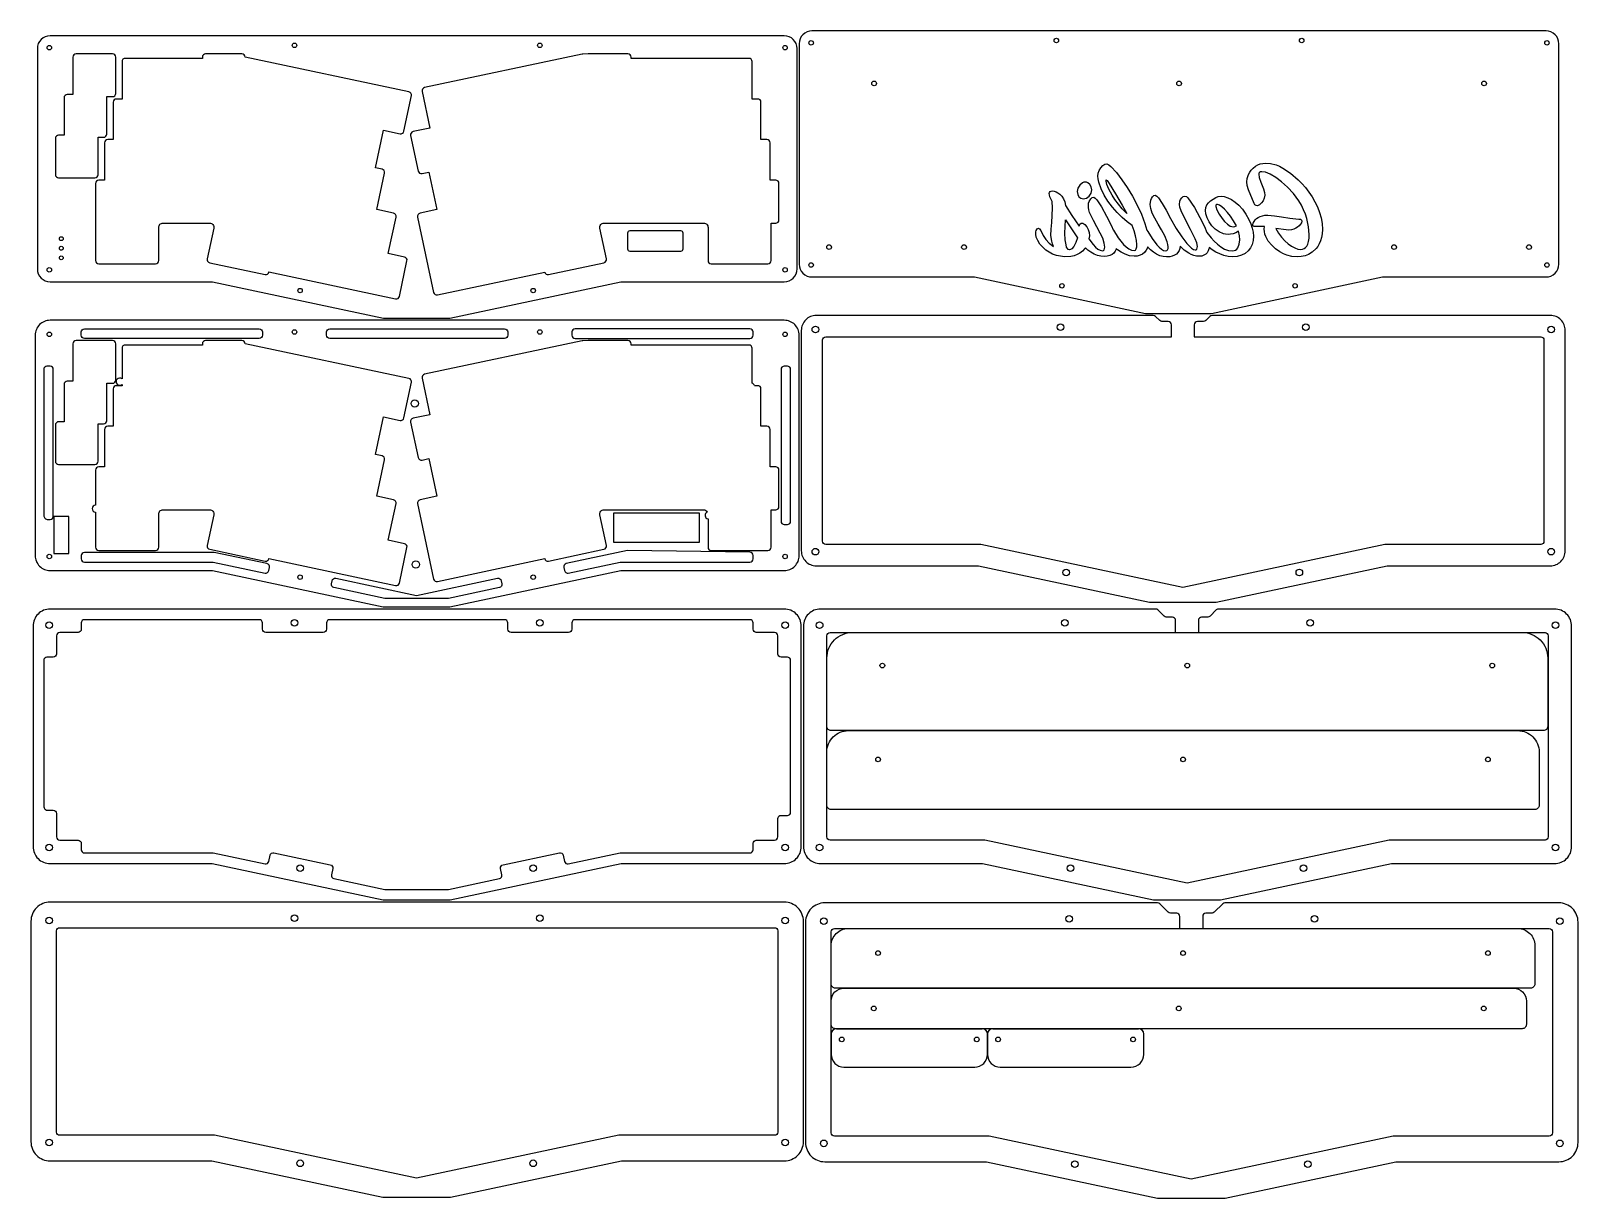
# Model space of a CAD drawing. Extents: x 63 to 788, y 467 to 1014.
import ezdxf

# ---------------------------------------------------------------- set-up
doc = ezdxf.new("R2010")
doc.units = 0
doc.layers.get('0').update_dxf_attribs({"linetype": 'CONTINUOUS'})
doc.layers.add('LAYER_1', color=7, linetype='CONTINUOUS')

msp = doc.modelspace()

# ---------------------------------------------------------------- linework, layer by layer
at = {"color": 1, "linetype": 'CONTINUOUS'}
for p, q in [((599.57, 732.47), (599.57, 738.14)), ((438.05, 544.21), (438.05, 534.71)), ((440.55, 546.71), (508.85, 546.71)), ((511.35, 544.21), (511.35, 534.71)), ((511.35, 534.71), (511.35, 544.21)), ((513.85, 546.71), (582.15, 546.71)), ((584.65, 534.71), (584.65, 544.21)), ((444.05, 528.71), (505.35, 528.71)), ((517.35, 528.71), (578.65, 528.71))]:
    msp.add_line(p, q, dxfattribs=at)
for points in [[(71.81, 1012.22, 0.414214), (65.81, 1006.22), (65.81, 1001.72), (65.81, 907.38), (65.81, 902.88, 0.414214), (71.81, 896.88), (76.31, 896.88), (148.01, 896.88), (228.16, 879.84), (243.68, 879.84), (259.21, 879.84), (339.36, 896.88), (411.55, 896.88), (416.05, 896.88, 0.414214), (422.05, 902.88), (422.05, 907.38), (422.05, 1006.22, 0.414214), (416.05, 1012.22), (249.03, 1012.22), (238.33, 1012.22), (76.31, 1012.22)], [(429.05, 1014.47, 0.414214), (423.05, 1008.47), (423.05, 1003.97), (423.05, 909.63), (423.05, 905.13, 0.414214), (429.05, 899.13), (433.55, 899.13), (505.25, 899.13), (585.4, 882.09), (600.92, 882.09), (616.45, 882.09), (696.6, 899.13), (768.79, 899.13), (773.29, 899.13, 0.414214), (779.29, 905.13), (779.29, 909.63), (779.29, 1008.47, 0.414214), (773.29, 1014.47), (606.27, 1014.47), (595.57, 1014.47), (433.55, 1014.47)], [(98.41, 966.14), (98.41, 983.69), (101.07, 983.69, 0.414214), (102.57, 985.19), (102.57, 1002.25, 0.414214), (101.07, 1003.75), (84.01, 1003.75, 0.414214), (82.51, 1002.25), (82.51, 984.7), (79.85, 984.7, 0.414214), (78.35, 983.2), (78.35, 965.65), (75.78, 965.65, 0.414214), (74.28, 964.15), (74.28, 947.09, 0.414214), (75.78, 945.59), (92.84, 945.59, 0.414214), (94.34, 947.09), (94.34, 964.64), (96.91, 964.64, 0.414214)], [(240.08, 985.92), (163.28, 1002.24), (163.28, 1002.25, 0.414214), (161.78, 1003.75), (144.72, 1003.75, 0.414214), (143.22, 1002.25), (143.22, 1001.61), (107.03, 1001.61, 0.414214), (105.53, 1000.11), (105.53, 982.56), (102.87, 982.56, 0.414214), (101.37, 981.06), (101.37, 963.51), (98.8, 963.51, 0.414214), (97.3, 962.01), (97.3, 944.46), (94.63, 944.46, 0.414214), (93.13, 942.96), (93.13, 906.85, 0.414214), (94.63, 905.35), (121.23, 905.35, 0.414214), (122.73, 906.85), (122.73, 922.4, -0.414214), (124.73, 924.4), (146.57, 924.4, -0.476976), (148.53, 921.99), (145.47, 907.61, 0.414214), (146.63, 905.83), (172.63, 900.31, 0.414214), (174.41, 901.46), (174.41, 901.47), (233.82, 888.84, 0.414214), (235.6, 889.99), (239.15, 906.68, 0.414214), (237.99, 908.46), (230.36, 910.08), (234.01, 927.25, 0.414214), (232.85, 929.03), (225.01, 930.7), (228.66, 947.86, 0.414214), (227.5, 949.64), (224.31, 950.32), (228.06, 967.97), (235.91, 966.3, 0.414214), (237.69, 967.45), (241.24, 984.14, 0.414214)], [(331.51, 905.83, 0.414214), (332.66, 907.61), (329.61, 921.99, -0.476976), (331.56, 924.4), (378.31, 924.4, -0.414214), (380.31, 922.4), (380.31, 906.8, 0.414214), (381.81, 905.3), (408.41, 905.3, 0.414214), (409.91, 906.8), (409.91, 924.4), (412.08, 924.4, 0.414214), (413.58, 925.9), (413.58, 942.96, 0.414214), (412.08, 944.46), (409.4, 944.46), (409.4, 962.01, 0.414214), (407.9, 963.51), (405.14, 963.51), (405.14, 981.06, 0.414214), (403.64, 982.56), (400.97, 982.56), (400.97, 1000.11, 0.414214), (399.47, 1001.61), (344.24, 1001.61), (344.24, 1002.25, 0.414214), (342.74, 1003.75), (324.21, 1003.75, 0.010008), (324.15, 1003.75), (321.56, 1003.65, 0.042377), (321.31, 1003.61), (247.37, 987.9, 0.414214), (246.22, 986.12), (249.87, 968.95), (242.02, 967.28, 0.414214), (240.87, 965.5), (244.42, 948.81, 0.414214), (246.19, 947.66), (249.39, 948.34), (253.14, 930.7), (245.28, 929.03, 0.414214), (244.13, 927.25), (251.64, 891.92, 0.414214), (253.42, 890.76), (303.73, 901.46, 0.413431), (305.51, 900.31)], [(71.81, 878.84, 0.414214), (64.81, 871.84), (64.81, 867.34), (64.81, 773), (64.81, 768.5, 0.414214), (71.81, 761.5), (76.31, 761.5), (147.9, 761.5), (228.05, 744.47), (243.68, 744.47), (259.31, 744.47), (339.46, 761.5), (411.55, 761.5), (416.05, 761.5, 0.414214), (423.05, 768.5), (423.05, 773), (423.05, 871.84, 0.414214), (416.05, 878.84), (249.03, 878.84), (238.33, 878.84), (76.31, 878.84)], [(596.07, 878.27), (593.19, 878.27, -0.198912), (592.13, 878.71), (590.18, 880.65, 0.198912), (589.12, 881.09), (435.55, 881.09), (431.05, 881.09, 0.414214), (424.05, 874.09), (424.05, 869.59), (424.05, 775.25), (424.05, 770.75, 0.414214), (431.05, 763.75), (435.55, 763.75), (507.14, 763.75), (587.29, 746.72), (602.92, 746.72), (618.55, 746.72), (698.7, 763.75), (770.79, 763.75), (775.29, 763.75, 0.414214), (782.29, 770.75), (782.29, 775.25), (782.29, 874.09, 0.414214), (775.29, 881.09), (616.72, 881.09, 0.198912), (615.66, 880.65), (613.71, 878.71, -0.198912), (612.65, 878.27), (609.77, 878.27, 0.414214), (608.27, 876.77), (608.27, 871.09), (770.79, 871.09, -0.414214), (772.29, 869.59), (772.29, 775.25, -0.414214), (770.79, 773.75), (697.65, 773.75), (602.92, 753.62), (508.19, 773.75), (435.55, 773.75, -0.414214), (434.05, 775.25), (434.05, 869.59, -0.414214), (435.55, 871.09), (597.57, 871.09), (597.57, 876.77, 0.414214)], [(171.41, 871.84, -0.414214), (169.91, 870.34), (87.91, 870.34, -0.414214), (86.41, 871.84), (86.41, 873.34, -0.414214), (87.91, 874.84), (169.91, 874.84, -0.414214), (171.41, 873.34)], [(286.45, 871.84, -0.414214), (284.95, 870.34), (202.91, 870.34, -0.414214), (201.41, 871.84), (201.41, 873.34, -0.414214), (202.91, 874.84), (284.95, 874.84, -0.414214), (286.45, 873.34)], [(401.45, 873.34, 0.414214), (399.95, 874.84), (317.95, 874.84, 0.414214), (316.45, 873.34), (316.45, 871.84, 0.414214), (317.95, 870.34), (399.95, 870.34, 0.414214), (401.45, 871.84)], [(98.41, 831.76), (98.41, 849.31), (101.07, 849.31, 0.414214), (102.57, 850.81), (102.57, 867.87, 0.414214), (101.07, 869.37), (84.01, 869.37, 0.414214), (82.51, 867.87), (82.51, 850.32), (79.85, 850.32, 0.414214), (78.35, 848.82), (78.35, 831.27), (75.78, 831.27, 0.414214), (74.28, 829.77), (74.28, 812.71, 0.414214), (75.78, 811.21), (92.84, 811.21, 0.414214), (94.34, 812.71), (94.34, 830.26), (96.91, 830.26, 0.414214)], [(70.31, 857.25, 0.414214), (68.81, 855.75), (68.81, 787.47, 0.414214), (70.81, 785.47), (71.81, 785.47, 0.414214), (73.31, 786.97), (73.31, 855.75, 0.414214), (71.81, 857.25)], [(417.55, 783.1, 0.414214), (419.05, 784.6), (419.05, 855.75, 0.414214), (417.55, 857.25), (416.05, 857.25, 0.414214), (414.55, 855.75), (414.55, 784.6, 0.414214), (416.05, 783.1)], [(87.91, 765.5), (148.32, 765.5), (172.57, 760.35, 0.414214), (174.35, 761.51), (174.66, 762.97, 0.414214), (173.5, 764.75), (148.79, 770), (87.91, 770, 0.414214), (86.41, 768.5), (86.41, 767, 0.414214)], [(314.8, 760.35), (339.04, 765.5), (399.95, 765.5, 0.414214), (401.45, 767), (401.45, 768.55, 0.410067), (399.97, 770.05), (342.6, 770.86), (313.86, 764.75, 0.414214), (312.71, 762.97), (313.02, 761.51, 0.414214)], [(203.69, 755.27), (204, 756.74, -0.414214), (205.78, 757.89), (243.68, 749.84), (281.58, 757.89, -0.414214), (283.36, 756.74), (283.68, 755.27, -0.414214), (282.52, 753.49), (258.58, 748.4), (228.78, 748.4), (204.84, 753.49, -0.414214)], [(71.81, 743.47, 0.414214), (63.81, 735.47), (63.81, 730.97), (63.81, 636.63), (63.81, 632.13, 0.414214), (71.81, 624.13), (76.31, 624.13), (147.8, 624.13), (227.95, 607.09), (243.68, 607.09), (259.42, 607.09), (339.57, 624.13), (411.55, 624.13), (416.05, 624.13, 0.414214), (424.05, 632.13), (424.05, 735.47, 0.414214), (416.05, 743.47), (249.03, 743.47), (238.33, 743.47), (76.31, 743.47)], [(76.31, 635.13), (81.78, 635.13), (84.91, 635.13, -0.414214), (86.41, 633.63), (86.41, 630.63, 0.414214), (87.91, 629.13), (148.32, 629.13), (172.57, 623.97, 0.414214), (174.35, 625.13), (174.97, 628.06, -0.414214), (176.75, 629.22), (203.16, 623.61, -0.414214), (204.31, 621.83), (203.69, 618.89, 0.414214), (204.84, 617.11), (228.78, 612.03), (258.58, 612.03), (282.52, 617.11, 0.414214), (283.68, 618.89), (283.05, 621.83, -0.414214), (284.21, 623.61), (310.62, 629.22, -0.414214), (312.4, 628.06), (313.02, 625.13, 0.414214), (314.8, 623.97), (339.04, 629.13), (399.95, 629.13, 0.414214), (401.45, 630.63), (401.45, 633.63, -0.414214), (402.95, 635.13), (411.55, 635.13, 0.414214), (413.05, 636.63), (413.05, 645.23, -0.414214), (414.55, 646.73), (417.55, 646.73, 0.414214), (419.05, 648.23), (419.05, 719.37, 0.414214), (417.55, 720.87), (414.55, 720.87, -0.414214), (413.05, 722.37), (413.05, 730.97, 0.414214), (411.55, 732.47), (402.95, 732.47, -0.414214), (401.45, 733.97), (401.45, 736.97, 0.414214), (399.95, 738.47), (317.95, 738.47, 0.414214), (316.45, 736.97), (316.45, 733.97, -0.414214), (314.95, 732.47), (287.95, 732.47, -0.414214), (286.45, 733.97), (286.45, 736.97, 0.414214), (284.95, 738.47), (202.91, 738.47, 0.414214), (201.41, 736.97), (201.41, 733.97, -0.414214), (199.91, 732.47), (172.91, 732.47, -0.414214), (171.41, 733.97), (171.41, 736.97, 0.414214), (169.91, 738.47), (87.91, 738.47, 0.414214), (86.41, 736.97), (86.41, 733.97, -0.414214), (84.91, 732.47), (76.31, 732.47, 0.414214), (74.81, 730.97), (74.81, 722.37, -0.414214), (73.31, 720.87), (70.31, 720.87, 0.414214), (68.81, 719.37), (68.81, 651.1, 0.414214), (70.81, 649.1), (73.31, 649.1, -0.414214), (74.81, 647.6), (74.81, 646.73), (74.81, 636.63, 0.414214)], [(436.05, 688.47), (436.05, 701.47), (436.05, 720.47, -0.414214), (448.05, 732.47), (762.05, 732.47, -0.414214), (774.05, 720.47), (774.05, 701.47), (774.05, 688.47, -0.414214), (772.05, 686.47), (623.69, 686.47), (438.05, 686.47, -0.414214)], [(436.05, 651.47), (436.05, 659.47), (436.05, 676.47, -0.414214), (446.05, 686.47), (760.05, 686.47, -0.414214), (770.05, 676.47), (770.05, 659.47), (770.05, 651.47, -0.414214), (768.05, 649.47), (621.69, 649.47), (438.05, 649.47, -0.414214)], [(71.81, 606.09, 0.414214), (62.81, 597.09), (62.81, 592.59), (62.81, 498.25), (62.81, 493.75, 0.414214), (71.81, 484.75), (76.31, 484.75), (147.69, 484.75), (227.84, 467.71), (243.68, 467.71), (259.52, 467.71), (339.67, 484.75), (411.55, 484.75), (416.05, 484.75, 0.414214), (425.05, 493.75), (425.05, 498.25), (425.05, 597.09, 0.414214), (416.05, 606.09), (249.03, 606.09), (238.33, 606.09), (76.31, 606.09)], [(249.03, 594.09), (411.55, 594.09, -0.414214), (413.05, 592.59), (413.05, 498.25, -0.414214), (411.55, 496.75), (338.41, 496.75), (243.68, 476.62), (148.95, 496.75), (76.31, 496.75, -0.414214), (74.81, 498.25), (74.81, 592.59, -0.414214), (76.31, 594.09), (238.33, 594.09)], [(438.05, 567.71), (438.05, 570.71), (438.05, 585.71, -0.414214), (446.05, 593.71), (760.05, 593.71, -0.414214), (768.05, 585.71), (768.05, 570.71), (768.05, 567.71, -0.414214), (766.05, 565.71), (621.69, 565.71), (440.05, 565.71, -0.414214)], [(438.05, 548.71), (438.05, 559.71, -0.414214), (444.05, 565.71), (758.05, 565.71, -0.414214), (764.05, 559.71), (764.05, 548.71, -0.414214), (762.05, 546.71), (440.05, 546.71, -0.414214)]]:
    msp.add_lwpolyline(points, format="xyb", close=True, dxfattribs=at)
at = {"color": 1}
msp.add_lwpolyline([(367.59, 911.28, 0.414214), (368.59, 912.28), (368.59, 919.73, 0.414214), (367.59, 920.73), (343.59, 920.73, 0.414214), (342.59, 919.73), (342.59, 912.28, 0.414214), (343.59, 911.28)], format="xyb", close=True, dxfattribs=at)
at = {"color": 1, "linetype": 'CONTINUOUS'}
for points in [[(93.13, 788.84), (93.13, 772.47, 0.414214), (94.63, 770.97), (121.23, 770.97, 0.414214), (122.73, 772.47), (122.73, 788.02, -0.414214), (124.73, 790.02), (146.57, 790.02, -0.476976), (148.53, 787.61), (145.47, 773.24, 0.414214), (146.63, 771.46), (172.63, 765.93, 0.414214), (174.41, 767.09), (174.41, 767.09), (233.82, 754.46, 0.414214), (235.6, 755.62), (239.15, 772.3, 0.414214), (237.99, 774.08), (230.36, 775.7), (234.01, 792.87, 0.414214), (232.85, 794.65), (225.01, 796.32), (228.66, 813.48, 0.414214), (227.5, 815.26), (224.31, 815.94), (228.06, 833.59), (235.91, 831.92, 0.414214), (237.69, 833.08), (241.24, 849.76, 0.414214), (240.08, 851.54), (163.28, 867.87), (163.28, 867.87, 0.414214), (161.78, 869.37), (144.72, 869.37, 0.414214), (143.22, 867.87), (143.22, 867.23), (107.03, 867.23, 0.414214), (105.53, 865.73), (105.53, 851.33)], [(400.97, 849.3), (400.97, 865.73, 0.414214), (399.47, 867.23), (344.24, 867.23), (344.24, 867.87, 0.414214), (342.74, 869.37), (324.21, 869.37, 0.010008), (324.15, 869.37), (321.56, 869.27, 0.042377), (321.31, 869.24), (247.37, 853.52, 0.414214), (246.22, 851.74), (249.87, 834.57), (242.02, 832.9, 0.414214), (240.87, 831.12), (244.42, 814.44, 0.414214), (246.19, 813.28), (249.39, 813.96), (253.14, 796.32), (245.28, 794.65, 0.414214), (244.13, 792.87), (251.64, 757.54, 0.414214), (253.42, 756.39), (303.73, 767.08, 0.413431), (305.51, 765.93), (331.51, 771.46, 0.414214), (332.66, 773.24), (329.61, 787.61, -0.476976), (331.56, 790.02), (378.31, 790.02, -0.277365), (380.07, 788.96, -0.277365)], [(105.53, 848.79), (105.53, 848.18), (102.87, 848.18, 0.414214), (101.37, 846.68), (101.37, 829.13), (98.8, 829.13, 0.414214), (97.3, 827.63), (97.3, 810.08), (94.63, 810.08, 0.414214), (93.13, 808.58), (93.13, 792.22)], [(380.31, 785.68), (380.31, 772.43, 0.414214), (381.81, 770.93), (408.41, 770.93, 0.414214), (409.91, 772.43), (409.91, 790.02), (412.08, 790.02, 0.414214), (413.58, 791.52), (413.58, 808.58, 0.414214), (412.08, 810.08), (409.4, 810.08), (409.4, 827.63, 0.414214), (407.9, 829.13), (405.14, 829.13), (405.14, 846.68, 0.414214), (403.64, 848.18), (402.09, 848.18)], [(599.57, 738.14, 0.414214), (598.07, 739.64), (595.19, 739.64, -0.198912), (594.13, 740.08), (591.18, 743.03, 0.198912), (590.12, 743.47), (437.55, 743.47), (433.05, 743.47, 0.414214), (425.05, 735.47), (425.05, 730.97), (425.05, 636.63), (425.05, 632.13, 0.414214), (433.05, 624.13), (437.55, 624.13), (509.03, 624.13), (589.19, 607.09), (604.92, 607.09), (620.66, 607.09), (700.81, 624.13), (772.79, 624.13), (777.29, 624.13, 0.414214), (785.29, 632.13), (785.29, 636.63), (785.29, 735.47, 0.414214), (777.29, 743.47), (619.72, 743.47, 0.198912), (618.66, 743.03), (615.71, 740.08, -0.198912), (614.65, 739.64), (611.77, 739.64, 0.414214), (610.27, 738.14), (610.27, 732.47)], [(610.27, 732.47), (772.79, 732.47, -0.414214), (774.29, 730.97), (774.29, 636.63, -0.414214), (772.79, 635.13), (699.65, 635.13), (604.92, 614.99), (510.19, 635.13), (437.55, 635.13, -0.414214), (436.05, 636.63), (436.05, 730.97, -0.414214), (437.55, 732.47), (599.57, 732.47)], [(601.57, 593.71), (601.57, 599.39, 0.414214), (600.07, 600.89), (597.19, 600.89, -0.198912), (596.13, 601.33), (592.18, 605.28, 0.198912), (591.12, 605.71), (439.55, 605.71), (435.05, 605.71, 0.414214), (426.05, 596.71), (426.05, 592.21), (426.05, 497.87), (426.05, 493.37, 0.414214), (435.05, 484.37), (439.55, 484.37), (510.93, 484.37), (591.08, 467.34), (606.92, 467.34), (622.76, 467.34), (702.91, 484.37), (774.79, 484.37), (779.29, 484.37, 0.414214), (788.29, 493.37), (788.29, 497.87), (788.29, 596.71, 0.414214), (779.29, 605.71), (622.72, 605.71, 0.198912), (621.66, 605.28), (617.71, 601.33, -0.198912), (616.65, 600.89), (613.77, 600.89, 0.414214), (612.27, 599.39), (612.27, 593.71)], [(612.27, 593.71), (774.79, 593.71, -0.414214), (776.29, 592.21), (776.29, 497.87, -0.414214), (774.79, 496.37), (701.65, 496.37), (606.92, 476.24), (512.19, 496.37), (439.55, 496.37, -0.414214), (438.05, 497.87), (438.05, 592.21, -0.414214), (439.55, 593.71), (601.57, 593.71)]]:
    msp.add_lwpolyline(points, format="xyb", dxfattribs=at)
for points in [[(80.53, 771.57), (80.53, 786.87), (77.03, 786.87), (73.53, 786.87), (73.53, 771.57), (73.53, 769.57), (77.03, 769.57), (80.53, 769.57)], [(376.09, 774.63), (336.09, 774.63), (336.09, 788.63), (376.09, 788.63)]]:
    msp.add_lwpolyline(points, close=True, dxfattribs=at)
for centre, radius in [((186.41, 1007.72), 1.05), ((301.45, 1007.72), 1.05), ((428.65, 1008.87), 1.05), ((543.65, 1009.97), 1.05), ((658.69, 1009.97), 1.05), ((773.69, 1008.87), 1.05), ((71.41, 1006.62), 1.05), ((416.45, 1006.62), 1.05), ((458.19, 989.85), 1.1), ((601.19, 989.85), 1.1), ((744.19, 989.85), 1.1), ((77.03, 917.1), 0.9), ((437.05, 913.13), 1.1), ((500.35, 913.13), 1.1), ((701.99, 913.13), 1.1), ((765.29, 913.13), 1.1), ((77.03, 912.6), 0.9), ((77.03, 908.1), 0.9), ((71.41, 902.48), 1.05), ((416.45, 902.48), 1.05), ((428.65, 904.73), 1.05), ((773.69, 904.73), 1.05), ((189.02, 892.76), 1.05), ((298.35, 892.76), 1.05), ((546.26, 895.01), 1.05), ((655.59, 895.01), 1.05), ((71.41, 872.25), 1.05), ((186.41, 873.34), 1.05), ((301.45, 873.34), 1.05), ((416.45, 872.25), 1.05), ((430.65, 874.5), 1.55), ((545.65, 875.59), 1.55), ((660.69, 875.59), 1.55), ((775.69, 874.5), 1.55), ((242.78, 839.8), 1.7), ((71.41, 768.1), 1.05), ((416.45, 768.1), 1.05), ((430.65, 770.35), 1.55), ((775.69, 770.35), 1.55), ((243.3, 764.34), 1.7), ((548.26, 760.64), 1.55), ((657.59, 760.64), 1.55), ((189.02, 758.39), 1.05), ((298.35, 758.39), 1.05), ((71.41, 735.87), 1.55), ((186.41, 736.97), 1.55), ((301.45, 736.97), 1.55), ((416.45, 735.87), 1.55), ((432.65, 735.87), 1.55), ((547.65, 736.97), 1.55), ((662.69, 736.97), 1.55), ((777.69, 735.87), 1.55), ((462.05, 716.97), 1.1), ((605.05, 716.97), 1.1), ((748.05, 716.97), 1.1), ((460.05, 672.97), 1.1), ((603.05, 672.97), 1.1), ((746.05, 672.97), 1.1), ((71.41, 631.73), 1.55), ((416.45, 631.73), 1.55), ((432.65, 631.73), 1.55), ((777.69, 631.73), 1.55), ((189.02, 622.01), 1.55), ((298.35, 622.01), 1.55), ((550.26, 622.01), 1.55), ((659.59, 622.01), 1.55), ((71.41, 597.49), 1.55), ((186.41, 598.59), 1.55), ((301.45, 598.59), 1.55), ((416.45, 597.49), 1.55), ((434.65, 597.12), 1.55), ((549.65, 598.21), 1.55), ((664.69, 598.21), 1.55), ((779.69, 597.12), 1.55), ((460.05, 582.21), 1.1), ((603.05, 582.21), 1.1), ((746.05, 582.21), 1.1), ((458.05, 556.21), 1.1), ((601.05, 556.21), 1.1), ((744.05, 556.21), 1.1), ((443.05, 541.71), 1.1), ((506.35, 541.71), 1.1), ((516.35, 541.71), 1.1), ((579.65, 541.71), 1.1), ((71.41, 493.35), 1.55), ((416.45, 493.35), 1.55), ((434.65, 492.97), 1.55), ((779.69, 492.97), 1.55), ((189.02, 483.63), 1.55), ((298.35, 483.63), 1.55), ((552.26, 483.26), 1.55), ((661.59, 483.26), 1.55)]:
    msp.add_circle(centre, radius, dxfattribs=at)
for centre, radius, start, end in [((104.4, 850.06), 1.7, 48.1698, 311.8302), ((400.47, 847.68), 1.7, 17.28284, 72.71463), ((93.29, 790.53), 1.7, 95.18857, 264.81143), ((380.62, 787.35), 1.7, 108.86552, 259.29679), ((440.55, 544.21), 2.5, 90, 180), ((508.85, 544.21), 2.5, 0, 90), ((513.85, 544.21), 2.5, 90, 180), ((582.15, 544.21), 2.5, 0, 90), ((444.05, 534.71), 6, 180, 270), ((505.35, 534.71), 6, 270, 0), ((517.35, 534.71), 6, 180, 270), ((578.65, 534.71), 6, 270, 0)]:
    msp.add_arc(centre, radius, start, end, dxfattribs=at)
at = {"layer": 'LAYER_1', "color": 1}
for points in [[(613.54, 930.34), (613.73, 931.71), (614.23, 932.88), (615.02, 933.86), (615.99, 934.76), (618.47, 936.44), (619.57, 936.87), (620.87, 936.99), (622.42, 936.82), (624.08, 936.3), (625.81, 935.45), (627.56, 934.26), (629.29, 932.73), (630.96, 930.86), (632.52, 928.65), (633.94, 926.1), (634.88, 924.06), (635.54, 922.06), (635.94, 920.11), (636.06, 918.23), (635.9, 916.24), (635.42, 914.41), (634.62, 912.77), (633.52, 911.35), (632.12, 910.2), (630.43, 909.34), (628.46, 908.81), (626.21, 908.64), (624.2, 908.81), (622.22, 909.25), (620.29, 909.93), (618.44, 910.83), (616.7, 911.93), (615.32, 913.02), (615.23, 912.28), (614.88, 911.34), (614.37, 910.51), (613.71, 909.82), (612.87, 909.3), (611.85, 908.96), (610.63, 908.85), (609.34, 908.94), (608.1, 909.22), (606.9, 909.65), (605.75, 910.23), (603.62, 911.73), (601.73, 913.57), (601.55, 912.47), (601.19, 911.48), (600.66, 910.61), (599.96, 909.88), (599.08, 909.29), (598.03, 908.86), (596.79, 908.6), (595.37, 908.5), (593.77, 908.66), (592.19, 909.11), (590.65, 909.81), (589.18, 910.74), (587.82, 911.84), (586.6, 913.1), (586.48, 913.25), (586.39, 912.86), (585.81, 911.64), (585.03, 910.64), (584.06, 909.85), (582.9, 909.29), (581.57, 908.96), (580.08, 908.85), (577.96, 909.09), (575.95, 909.76), (574.07, 910.73), (572.39, 911.91), (571.75, 912.46), (571.68, 912.18), (571.23, 911.18), (570.59, 910.34), (569.75, 909.65), (568.72, 909.14), (567.47, 908.82), (566.01, 908.71), (564.47, 908.84), (562.91, 909.23), (561.36, 909.85), (559.86, 910.69), (558.46, 911.73), (557.29, 912.85), (557.02, 912.44), (555.92, 911.25), (554.7, 910.31), (553.37, 909.61), (551.96, 909.11), (550.48, 908.8), (547.43, 908.64), (545.53, 908.83), (543.67, 909.24), (541.9, 909.87), (540.22, 910.72), (538.66, 911.78), (537.24, 913.06), (535.98, 914.55), (534.9, 916.24), (534.23, 917.78), (533.97, 919.14), (534.01, 920.24), (534.22, 920.96), (534.66, 921.65), (535.23, 921.97), (535.82, 921.78), (536.34, 920.96), (537.4, 918.64), (538.73, 916.66), (540.35, 914.95), (542.3, 913.43), (541.81, 914.63), (541.46, 915.92), (541.13, 918.57), (541.19, 921.48), (541.46, 924.64), (541.75, 928.01), (541.89, 931.58), (541.75, 934.45), (540.61, 936.71), (540.37, 937.57), (540.33, 938.26), (540.47, 938.79), (540.79, 939.16), (541.26, 939.38), (541.89, 939.45), (542.69, 939.36), (543.54, 939.09), (544.4, 938.64), (545.24, 938.01), (546.28, 936.98), (547.06, 935.78), (547.6, 934.36), (547.91, 932.67), (550.95, 927.91), (554.35, 922.95), (554.65, 923.94), (555.21, 924.41), (555.99, 924.37), (556.95, 923.77), (557.93, 922.68), (558.61, 921.38), (559.01, 919.95), (559.14, 918.43), (559.14, 918.43), (558.95, 916.98), (560.89, 914.32), (562.02, 913.15), (563.16, 912.24), (564.27, 911.65), (565.33, 911.45), (565.81, 911.56), (566.12, 911.89), (566.3, 912.43), (566.35, 913.16), (566.11, 915.03), (565.4, 917.27), (564.21, 919.7), (562.64, 922.6), (561.04, 925.54), (559.78, 928.08), (559.22, 929.34), (558.86, 930.55), (558.68, 931.68), (558.66, 932.72), (558.79, 933.67), (559.04, 934.52), (559.85, 935.82), (560.51, 936.37), (561.17, 936.48), (561.85, 936.14), (562.59, 935.34), (564.77, 931.97), (567.21, 927.66), (569.5, 923.11), (570.33, 921.16), (570.43, 921.03), (572.6, 917.47), (573.81, 915.86), (575.08, 914.43), (576.37, 913.23), (577.67, 912.31), (578.93, 911.72), (580.15, 911.52), (580.73, 911.72), (581.13, 912.3), (581.37, 913.19), (581.45, 914.32), (581.29, 916.25), (580.83, 918.4), (580.12, 920.76), (579.19, 923.29), (576.88, 924.99), (574.51, 927.02), (572.16, 929.33), (569.92, 931.88), (567.86, 934.63), (566.07, 937.52), (564.61, 940.51), (563.58, 943.56), (563.25, 945.07), (563.17, 946.43), (563.17, 946.43), (563.31, 947.78), (563.73, 949.11), (564.44, 950.35), (565.43, 951.43), (566.39, 952.06), (567.34, 952.14), (568.3, 951.75), (569.26, 950.95), (571.81, 948.06), (574.39, 944.72), (576.92, 941.01), (579.33, 937.03), (581.56, 932.84), (583.52, 928.53), (585.15, 924.18), (586.03, 921.08)], [(586.02, 921.1), (586.6, 920.42), (588.61, 917.18), (590.79, 914.28), (591.88, 913.1), (592.93, 912.18), (593.92, 911.59), (594.82, 911.38), (595.4, 911.51), (595.8, 911.88), (596.04, 912.48), (596.12, 913.3), (596, 914.38), (595.67, 915.62), (594.54, 918.36), (593.03, 921.21), (591.46, 923.84), (589.85, 926.64), (588.65, 929.11), (587.89, 931.27), (587.63, 933.15), (587.89, 935.14), (588.21, 935.96), (588.66, 936.71), (589.32, 937.32), (590.04, 937.43), (590.79, 937.08), (591.53, 936.3), (593.3, 933.65), (595.08, 930.39), (597.17, 926.5), (599.82, 921.92), (602.43, 918.03), (604.91, 914.8), (607.07, 912.6), (607.97, 912), (608.72, 911.79), (609.2, 911.9), (609.54, 912.23), (609.73, 912.74), (609.78, 913.4), (609.51, 915.08), (608.79, 917.06), (606.62, 921.39), (604.19, 926), (602.21, 930.14), (601.61, 931.8), (601.39, 933.08), (601.62, 934.68), (601.94, 935.48), (602.42, 936.23), (603.1, 936.83), (603.86, 937.05), (604.64, 936.87), (605.36, 936.23), (608.39, 931.65), (611.01, 927.06), (613.12, 922.77), (614.23, 920.04), (616.17, 917.45), (617.59, 915.88), (619.15, 914.44), (620.81, 913.21), (622.57, 912.24), (624.42, 911.61), (626.34, 911.38), (627.07, 911.48), (627.72, 911.76), (628.29, 912.21), (628.76, 912.82), (629.4, 914.44), (629.63, 916.51), (629.48, 918.48), (629.01, 920.55), (627.82, 919.89), (626.61, 919.42), (625.38, 919.14), (624.15, 919.05), (623.04, 919.13), (621.97, 919.36), (619.95, 920.24), (618.15, 921.54), (616.59, 923.16), (615.31, 924.96), (614.35, 926.85), (613.75, 928.68), (613.54, 930.34), (613.54, 930.34)]]:
    msp.add_lwpolyline(points, dxfattribs=at)
for points in [[(636.93, 925.9), (637.57, 926.54), (638.33, 927.08), (639.23, 927.52), (640.26, 927.84), (641.44, 928.04), (642.77, 928.08), (645.92, 927.84), (649.28, 927.33), (653.21, 926.66), (657.29, 926.3), (658.13, 926.18), (658.61, 925.83), (658.75, 925.29), (658.59, 924.59), (658.13, 923.83), (657.53, 923.12), (656.8, 922.51), (655.94, 921.98), (654.97, 921.57), (653.88, 921.29), (652.69, 921.15), (651.4, 921.17), (646.61, 921.85), (647.89, 919.7), (649.28, 917.78), (650.77, 916.11), (652.31, 914.7), (653.86, 913.57), (655.41, 912.75), (656.9, 912.24), (658.32, 912.06), (659.11, 912.15), (659.85, 912.43), (660.51, 912.91), (661.09, 913.61), (661.56, 914.57), (661.92, 915.79), (662.14, 917.3), (662.22, 919.12), (661.96, 922.65), (661.11, 926.55), (660.44, 928.6), (659.59, 930.68), (658.54, 932.77), (657.29, 934.86), (654.81, 938.21), (652.09, 941.17), (649.28, 943.71), (646.51, 945.76), (643.95, 947.27), (641.72, 948.2), (639.98, 948.48), (639.34, 948.37), (638.87, 948.08), (638.66, 947.74), (638.57, 947.26), (638.79, 945.84), (639.52, 943.64), (640.72, 940.48), (641.23, 938.75), (641.34, 937.53), (641.13, 936.08), (640.59, 934.86), (639.81, 933.86), (638.87, 933.01), (637.99, 932.54), (637.28, 932.57), (636.75, 932.96), (636.41, 933.56), (633.81, 940), (633.13, 942), (632.92, 943.69), (633.11, 945.3), (633.77, 947.22), (634.33, 948.23), (635.05, 949.24), (635.97, 950.22), (637.09, 951.16), (638.06, 951.71), (639.19, 952.12), (640.43, 952.37), (641.75, 952.46), (644.07, 952.3), (646.75, 951.64), (648.26, 951.02), (649.9, 950.17), (653.39, 947.84), (656.99, 944.75), (658.76, 942.96), (660.46, 941.01), (662.08, 938.92), (663.57, 936.7), (664.92, 934.37), (666.09, 931.94), (667.05, 929.42), (667.77, 926.82), (668.22, 924.16), (668.38, 921.44), (668.28, 919.43), (668, 917.64), (667.55, 916.05), (666.96, 914.67), (666.25, 913.46), (665.43, 912.41), (663.59, 910.76), (661.96, 909.73), (660.27, 909.05), (658.52, 908.68), (656.74, 908.57), (654.08, 908.8), (651.67, 909.33), (650.17, 909.92), (648.38, 910.93), (646.49, 912.31), (644.65, 914.01), (643.04, 915.95), (641.83, 918.1), (641.42, 919.22), (641.18, 920.38), (641.12, 921.56), (641.27, 922.74), (639.17, 922.86), (637.43, 922.81), (636.34, 922.86), (635.84, 923.16), (635.78, 923.69), (636, 924.39), (636, 924.39)], [(560.26, 939.93), (560.26, 939.93), (560.01, 941.32), (559.35, 942.5), (558.38, 943.32), (557.83, 943.55), (557.25, 943.63), (556.54, 943.52), (555.85, 943.21), (554.65, 942.15), (553.8, 940.71), (553.57, 939.94), (553.48, 939.18), (553.67, 937.86), (554.21, 936.77), (555.07, 936.03), (556.22, 935.75), (557.02, 935.85), (557.78, 936.11), (558.46, 936.51), (559.06, 937.04), (559.94, 938.38), (560.18, 939.14)], [(567, 944.72), (567, 944.72), (567.48, 944.32), (568.42, 943), (571.38, 938.15), (574.51, 932.8), (576.66, 928.84), (574.57, 931.03), (572.72, 933.26), (571.13, 935.45), (569.81, 937.53), (568.33, 940.26), (567.38, 942.49), (566.94, 944.03)], [(618.49, 932.74), (618.5, 932.18), (618.98, 930.6), (619.98, 928.63), (621.35, 926.58), (622.5, 925.19), (623.84, 923.93), (625.23, 923.03), (625.91, 922.77), (626.55, 922.68), (627.28, 922.79), (628.05, 923.16), (626.75, 925.5), (625.35, 927.6), (623.91, 929.4), (622.52, 930.89), (621.23, 932.04), (620.11, 932.8), (619.24, 933.16), (618.68, 933.08), (618.68, 933.08)], [(549.76, 911.86), (549.76, 911.86), (549.26, 912.01), (548.83, 912.46), (548.48, 913.18), (548.19, 914.13), (547.82, 916.62), (547.7, 919.73), (547.91, 925.96), (553.52, 917.47), (552.8, 915.24), (551.9, 913.46), (550.87, 912.28), (550.32, 911.97)]]:
    msp.add_lwpolyline(points, close=True, dxfattribs=at)

doc.saveas('drawing.dxf')
